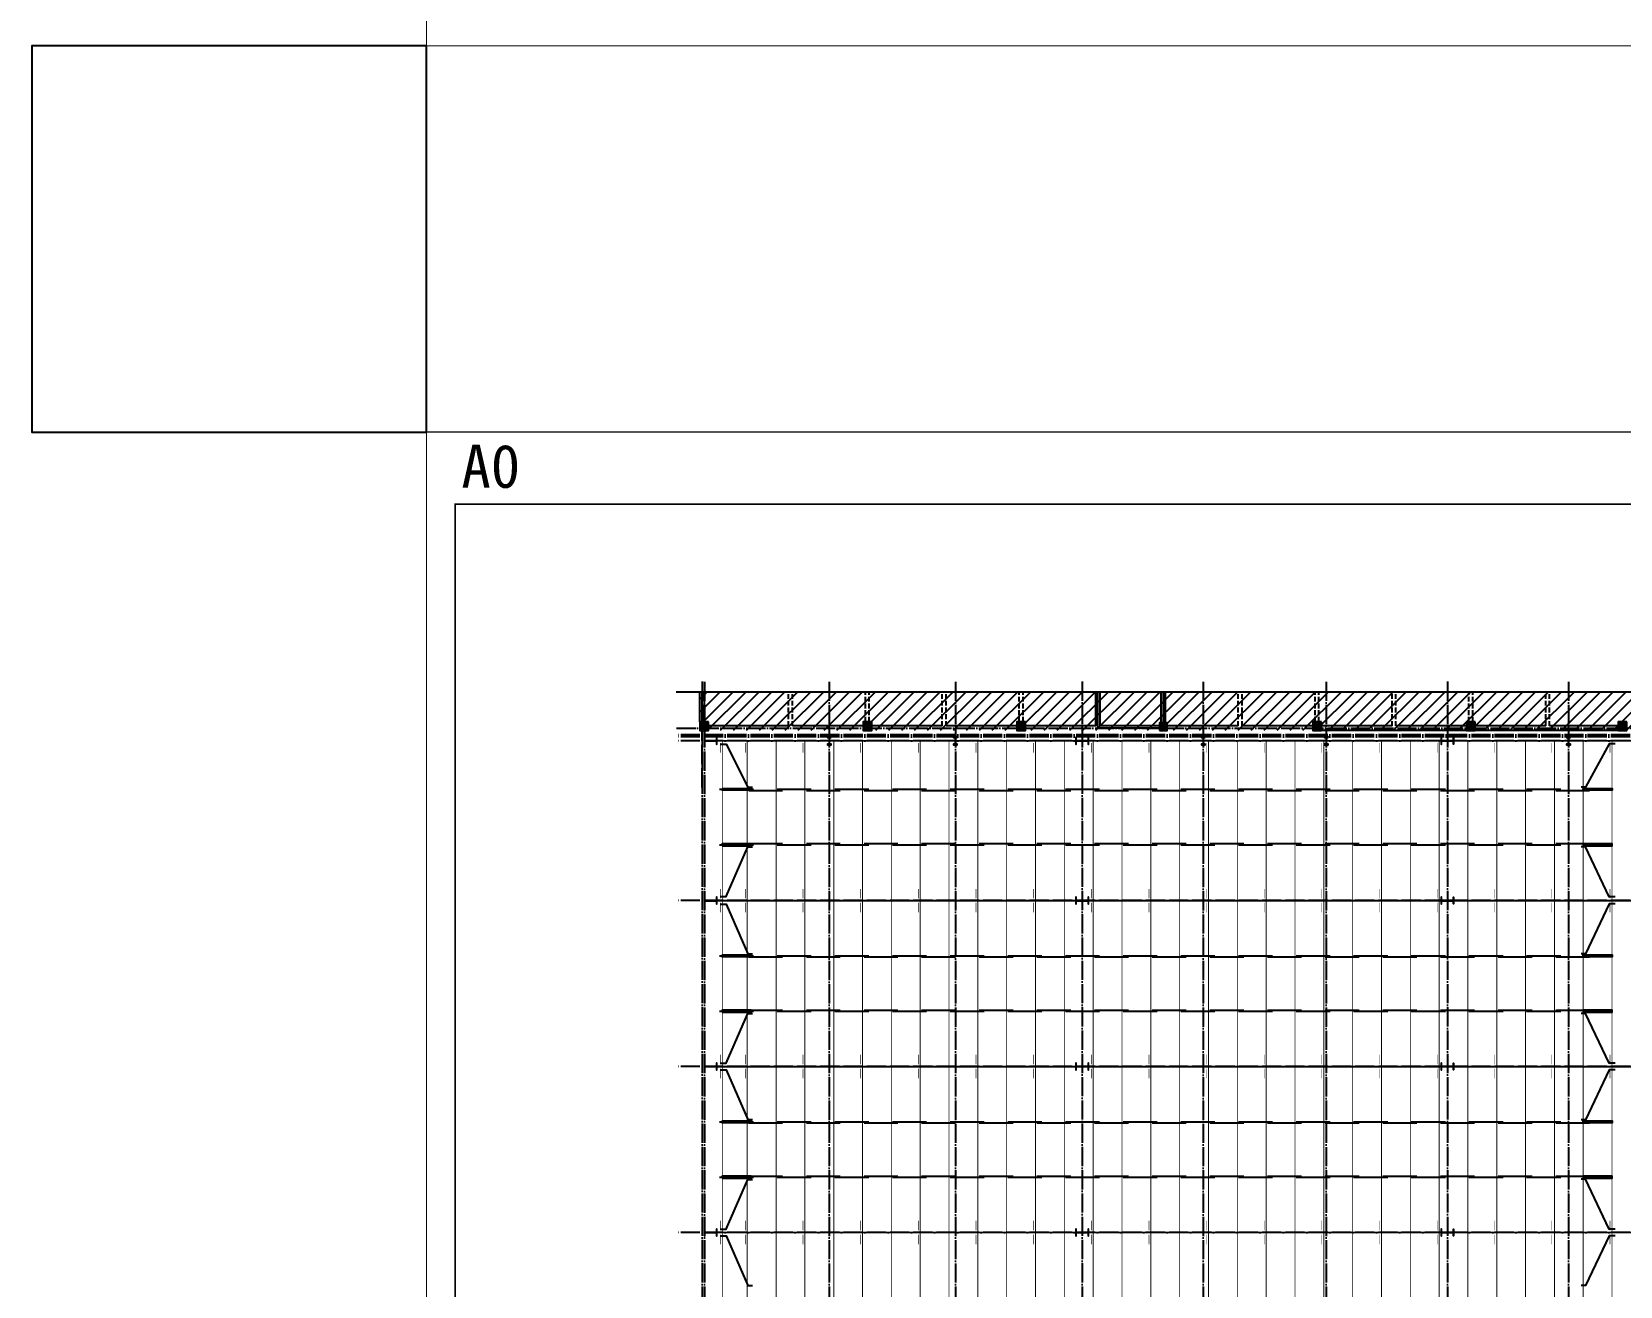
# Model space of a CAD drawing. Extents: x 447413 to 2975780, y -1432727 to 1301644.
# Drawn here: x 2233206 to 2315861, y -409442 to -344199 of the extents above; entities that cross this region are included whole.
import ezdxf

# ---------------------------------------------------------------- set-up
doc = ezdxf.new("R2010")
doc.units = 0
doc.header["$LTSCALE"] = 1000
doc.header["$MEASUREMENT"] = 0
doc.linetypes.add('DASH', pattern=[0.35, 0.25, -0.1])
doc.linetypes.add('DOTE', pattern=[2.42, 2, -0.2, 0.02, -0.2])
for name, color, linetype in [('3T_WOOD', 21, 'Continuous'), ('COLUMN', 9, 'Continuous'), ('DIM_SYMB', 3, 'Continuous'), ('DOTE', 1, 'Continuous'), ('LG', 200, 'Continuous'), ('PUB_HATCH', 8, 'Continuous'), ('X公厕', 21, 'Continuous'), ('图框', 253, 'Continuous'), ('柱子', 3, 'Continuous'), ('短柱', 106, 'Continuous')]:
    doc.layers.add(name, color=color, linetype=linetype)
for name, color, linetype, lineweight in [('WALL', 140, 'Continuous', 25), ('屋面隅撑', 10, 'Continuous', 30), ('檩条', 7, 'Continuous', 18), ('钢梁', 141, 'Continuous', 18)]:
    doc.layers.add(name, color=color, linetype=linetype, lineweight=lineweight)
doc.styles.add('黑体', font='simhei.ttf')

# ---------------------------------------------------------------- blocks, each defined once
blk = doc.blocks.new('A$C6B0021A6')
at = {"layer": '图框', "color": 2, "const_width": 40, "elevation": -84000}
blk.add_lwpolyline([(20, 84120), (118920, 84120), (118920, 20), (20, 20)], close=True, dxfattribs=at)
at = {"layer": '图框', "color": 153, "const_width": 58, "elevation": -84000}
blk.add_lwpolyline([(111420, 1020), (2520, 1020), (2520, 83120), (111420, 83120)], close=True, dxfattribs=at)
at = {"layer": '图框', "color": 2, "style": '黑体'}
blk.add_text('A0', height=1500, rotation=90, dxfattribs=at).set_placement((1953, 1232))
blk = doc.blocks.new('_FZH')
blk.add_lwpolyline([(-0.5, -0.5), (0.5, -0.5), (0.5, 0.5), (-0.5, 0.5)], close=True)
at = {"layer": 'PUB_HATCH'}
blk.add_solid([(-0.5, -0.5), (0.5, -0.5), (-0.5, 0.5), (0.5, 0.5)], dxfattribs=at)

msp = doc.modelspace()

# ---------------------------------------------------------------- hatches: boundary and pattern name
at = {"layer": 'PUB_HATCH'}
h = msp.add_hatch(dxfattribs=at)
h.set_pattern_fill('ANSI31', color=256, scale=300, style=0)
h.set_pattern_definition([(45, (2031895.8, -429763.64), (-336.7596, 336.7596), [])])
h.paths.add_polyline_path([(2363985.8, -378559), (2267966.1, -378559), (2267966.1, -380527.4), (2363985.8, -380527.4)])

# ---------------------------------------------------------------- linework, layer by layer
at = {"layer": '3T_WOOD', "linetype": 'DASH'}
for p, q in [((2272586.1, -380297.4, 126000), (2272586.1, -378529.1, 126000)), ((2272586.1, -378529.1, 126000), (2272786.1, -378529.1, 126000)), ((2272786.1, -380297.4, 126000), (2272786.1, -378529.1, 126000)), ((2276586.1, -380087.4, 126000), (2276586.1, -378529.1, 126000)), ((2276586.1, -378529.1, 126000), (2276786.1, -378529.1, 126000)), ((2276786.1, -380087.4, 126000), (2276786.1, -378529.1, 126000)), ((2280586.1, -380297.4, 126000), (2280586.1, -378529.1, 126000)), ((2280586.1, -378529.1, 126000), (2280786.1, -378529.1, 126000)), ((2280786.1, -380297.4, 126000), (2280786.1, -378529.1, 126000)), ((2284586.1, -380087.4, 126000), (2284586.1, -378529.1, 126000)), ((2284586.1, -378529.1, 126000), (2284786.1, -378529.1, 126000)), ((2284786.1, -380087.4, 126000), (2284786.1, -378529.1, 126000)), ((2295986.1, -380297.4, 126000), (2295986.1, -378529.1, 126000)), ((2295986.1, -378529.1, 126000), (2296186.1, -378529.1, 126000)), ((2296186.1, -380297.4, 126000), (2296186.1, -378529.1, 126000)), ((2299986.1, -380087.4, 126000), (2299986.1, -378529.1, 126000)), ((2299986.1, -378529.1, 126000), (2300186.1, -378529.1, 126000)), ((2300186.1, -380087.4, 126000), (2300186.1, -378529.1, 126000)), ((2303986.1, -380297.4, 126000), (2303986.1, -378529.1, 126000)), ((2303986.1, -378529.1, 126000), (2304186.1, -378529.1, 126000)), ((2304186.1, -380297.4, 126000), (2304186.1, -378529.1, 126000)), ((2307986.1, -380087.4, 126000), (2307986.1, -378529.1, 126000)), ((2307986.1, -378529.1, 126000), (2308186.1, -378529.1, 126000)), ((2308186.1, -380087.4, 126000), (2308186.1, -378529.1, 126000)), ((2311986.1, -380297.4, 126000), (2311986.1, -378529.1, 126000)), ((2311986.1, -378529.1, 126000), (2312186.1, -378529.1, 126000)), ((2312186.1, -380297.4, 126000), (2312186.1, -378529.1, 126000))]:
    msp.add_line(p, q, dxfattribs=at)
at = {"layer": 'DIM_SYMB', "elevation": 126000}
msp.add_lwpolyline([(2266739.9, -378529.1), (2316459.1, -378529.1), (2316573.7, -378214.1), (2316684.8, -378844.1), (2316796.6, -378529.1), (2366515.7, -378529.1)], dxfattribs=at)
at = {"layer": 'DOTE', "color": 8, "linetype": 'DOTE', "ltscale": 0.5}
for p, q in [((2268086.1, -377995.7, 126000), (2268086.1, -498983.1, 126000)), ((2268086.1, -380407.4, 126000), (2268086.1, -378559, 126000)), ((2287865.8, -377995.7, 126000), (2287865.8, -498983.1, 126000)), ((2306865.8, -377995.7, 126000), (2306865.8, -498983.1, 126000)), ((2367195, -380757.4, 126000), (2266776.3, -380757.4, 126000)), ((2367195, -381077.4, 126000), (2266776.3, -381077.4, 126000)), ((2367195, -389387.4, 126000), (2266776.3, -389387.4, 126000)), ((2367195, -398017.4, 126000), (2266776.3, -398017.4, 126000)), ((2367195, -406647.4, 126000), (2266776.3, -406647.4, 126000))]:
    msp.add_line(p, q, dxfattribs=at)
at = {"layer": 'DOTE', "linetype": 'DOTE', "ltscale": 0.5}
msp.add_line((2367195, -380877.4, 126000), (2266776.3, -380877.4, 126000), dxfattribs=at)
at = {"layer": 'DOTE', "color": 8, "linetype": 'DOTE', "ltscale": 0.5, "elevation": 126000}
for points in [[(2268086.1, -383498.7), (2268086.1, -378529.1)], [(2274706.1, -378003.3), (2274706.1, -498989.2)], [(2281266.1, -378003.3), (2281266.1, -498989.2)], [(2294166.1, -378003.3), (2294166.1, -498989.2)], [(2300566.1, -378003.3), (2300566.1, -498989.2)], [(2313166.1, -378003.3), (2313166.1, -498989.2)], [(2266754.5, -380417.4), (2366515.7, -380417.4)]]:
    msp.add_lwpolyline(points, dxfattribs=at)
at = {"layer": 'DOTE', "linetype": 'DOTE', "ltscale": 0.5, "elevation": 126000}
msp.add_lwpolyline([(2268206.1, -378003.3), (2268206.1, -498989.2)], dxfattribs=at)
at = {"layer": 'LG'}
for p, q in [((2268990.1, -383599.2, 126000), (2270764.2, -383599.2, 126000)), ((2270510.7, -383656.7, 126000), (2272270, -383656.7, 126000)), ((2271990.1, -383599.2, 126000), (2273764.2, -383599.2, 126000)), ((2273510.7, -383656.7, 126000), (2275270, -383656.7, 126000)), ((2274990.1, -383599.2, 126000), (2276764.2, -383599.2, 126000)), ((2276510.7, -383656.7, 126000), (2278270, -383656.7, 126000)), ((2277990.1, -383599.2, 126000), (2279764.2, -383599.2, 126000)), ((2279510.7, -383656.7, 126000), (2281270, -383656.7, 126000)), ((2280990.1, -383599.2, 126000), (2282764.2, -383599.2, 126000)), ((2282510.7, -383656.7, 126000), (2284270, -383656.7, 126000)), ((2283990.1, -383599.2, 126000), (2285764.2, -383599.2, 126000)), ((2285510.7, -383656.7, 126000), (2287270, -383656.7, 126000)), ((2286990.1, -383599.2, 126000), (2288764.2, -383599.2, 126000)), ((2288510.7, -383656.7, 126000), (2290270, -383656.7, 126000)), ((2289990.1, -383599.2, 126000), (2291764.2, -383599.2, 126000)), ((2291510.7, -383656.7, 126000), (2293270, -383656.7, 126000)), ((2292990.1, -383599.2, 126000), (2294764.2, -383599.2, 126000)), ((2294510.7, -383656.7, 126000), (2296270, -383656.7, 126000)), ((2295990.1, -383599.2, 126000), (2297764.2, -383599.2, 126000)), ((2297510.7, -383656.7, 126000), (2299270, -383656.7, 126000)), ((2298990.1, -383599.2, 126000), (2300764.2, -383599.2, 126000)), ((2300510.7, -383656.7, 126000), (2302270, -383656.7, 126000)), ((2301990.1, -383599.2, 126000), (2303764.2, -383599.2, 126000)), ((2303510.7, -383656.7, 126000), (2305270, -383656.7, 126000)), ((2304990.1, -383599.2, 126000), (2306764.2, -383599.2, 126000)), ((2306510.7, -383656.7, 126000), (2308270, -383656.7, 126000)), ((2307990.1, -383599.2, 126000), (2309764.2, -383599.2, 126000)), ((2309510.7, -383656.7, 126000), (2311270, -383656.7, 126000)), ((2310990.1, -383599.2, 126000), (2312764.2, -383599.2, 126000)), ((2312510.7, -383656.7, 126000), (2314270, -383656.7, 126000)), ((2313990.1, -383599.2, 126000), (2315436, -383599.2, 126000)), ((2268990.1, -386479.2, 126000), (2270764.2, -386479.2, 126000)), ((2270510.7, -386421.8, 126000), (2272270, -386421.8, 126000)), ((2271990.1, -386479.2, 126000), (2273764.2, -386479.2, 126000)), ((2273510.7, -386421.8, 126000), (2275270, -386421.8, 126000)), ((2274990.1, -386479.2, 126000), (2276764.2, -386479.2, 126000)), ((2276510.7, -386421.8, 126000), (2278270, -386421.8, 126000)), ((2277990.1, -386479.2, 126000), (2279764.2, -386479.2, 126000)), ((2279510.7, -386421.8, 126000), (2281270, -386421.8, 126000)), ((2280990.1, -386479.2, 126000), (2282764.2, -386479.2, 126000)), ((2282510.7, -386421.8, 126000), (2284270, -386421.8, 126000)), ((2283990.1, -386479.2, 126000), (2285764.2, -386479.2, 126000)), ((2285510.7, -386421.8, 126000), (2287270, -386421.8, 126000)), ((2286990.1, -386479.2, 126000), (2288764.2, -386479.2, 126000)), ((2288510.7, -386421.8, 126000), (2290270, -386421.8, 126000)), ((2289990.1, -386479.2, 126000), (2291764.2, -386479.2, 126000)), ((2291510.7, -386421.8, 126000), (2293270, -386421.8, 126000)), ((2292990.1, -386479.2, 126000), (2294764.2, -386479.2, 126000)), ((2294510.7, -386421.8, 126000), (2296270, -386421.8, 126000)), ((2295990.1, -386479.2, 126000), (2297764.2, -386479.2, 126000)), ((2297510.7, -386421.8, 126000), (2299270, -386421.8, 126000)), ((2298990.1, -386479.2, 126000), (2300764.2, -386479.2, 126000)), ((2300510.7, -386421.8, 126000), (2302270, -386421.8, 126000)), ((2301990.1, -386479.2, 126000), (2303764.2, -386479.2, 126000)), ((2303510.7, -386421.8, 126000), (2305270, -386421.8, 126000)), ((2304990.1, -386479.2, 126000), (2306764.2, -386479.2, 126000)), ((2306510.7, -386421.8, 126000), (2308270, -386421.8, 126000)), ((2307990.1, -386479.2, 126000), (2309764.2, -386479.2, 126000)), ((2309510.7, -386421.8, 126000), (2311270, -386421.8, 126000)), ((2310990.1, -386479.2, 126000), (2312764.2, -386479.2, 126000)), ((2312510.7, -386421.8, 126000), (2314270, -386421.8, 126000)), ((2313990.1, -386479.2, 126000), (2315436, -386479.2, 126000)), ((2268990.1, -392262.4, 126000), (2270764.2, -392262.4, 126000)), ((2270510.7, -392319.8, 126000), (2272270, -392319.8, 126000)), ((2271990.1, -392262.4, 126000), (2273764.2, -392262.4, 126000)), ((2273510.7, -392319.8, 126000), (2275270, -392319.8, 126000)), ((2274990.1, -392262.4, 126000), (2276764.2, -392262.4, 126000)), ((2276510.7, -392319.8, 126000), (2278270, -392319.8, 126000)), ((2277990.1, -392262.4, 126000), (2279764.2, -392262.4, 126000)), ((2279510.7, -392319.8, 126000), (2281270, -392319.8, 126000)), ((2280990.1, -392262.4, 126000), (2282764.2, -392262.4, 126000)), ((2282510.7, -392319.8, 126000), (2284270, -392319.8, 126000)), ((2283990.1, -392262.4, 126000), (2285764.2, -392262.4, 126000)), ((2285510.7, -392319.8, 126000), (2287270, -392319.8, 126000)), ((2286990.1, -392262.4, 126000), (2288764.2, -392262.4, 126000)), ((2288510.7, -392319.8, 126000), (2290270, -392319.8, 126000)), ((2289990.1, -392262.4, 126000), (2291764.2, -392262.4, 126000)), ((2291510.7, -392319.8, 126000), (2293270, -392319.8, 126000)), ((2292990.1, -392262.4, 126000), (2294764.2, -392262.4, 126000)), ((2294510.7, -392319.8, 126000), (2296270, -392319.8, 126000)), ((2295990.1, -392262.4, 126000), (2297764.2, -392262.4, 126000)), ((2297510.7, -392319.8, 126000), (2299270, -392319.8, 126000)), ((2298990.1, -392262.4, 126000), (2300764.2, -392262.4, 126000)), ((2300510.7, -392319.8, 126000), (2302270, -392319.8, 126000)), ((2301990.1, -392262.4, 126000), (2303764.2, -392262.4, 126000)), ((2303510.7, -392319.8, 126000), (2305270, -392319.8, 126000)), ((2304990.1, -392262.4, 126000), (2306764.2, -392262.4, 126000)), ((2306510.7, -392319.8, 126000), (2308270, -392319.8, 126000)), ((2307990.1, -392262.4, 126000), (2309764.2, -392262.4, 126000)), ((2309510.7, -392319.8, 126000), (2311270, -392319.8, 126000)), ((2310990.1, -392262.4, 126000), (2312764.2, -392262.4, 126000)), ((2312510.7, -392319.8, 126000), (2314270, -392319.8, 126000)), ((2313990.1, -392262.4, 126000), (2315436, -392262.4, 126000)), ((2270510.7, -395084.9, 126000), (2272270, -395084.9, 126000)), ((2273510.7, -395084.9, 126000), (2275270, -395084.9, 126000)), ((2276510.7, -395084.9, 126000), (2278270, -395084.9, 126000)), ((2279510.7, -395084.9, 126000), (2281270, -395084.9, 126000)), ((2282510.7, -395084.9, 126000), (2284270, -395084.9, 126000)), ((2285510.7, -395084.9, 126000), (2287270, -395084.9, 126000)), ((2288510.7, -395084.9, 126000), (2290270, -395084.9, 126000)), ((2291510.7, -395084.9, 126000), (2293270, -395084.9, 126000)), ((2294510.7, -395084.9, 126000), (2296270, -395084.9, 126000)), ((2297510.7, -395084.9, 126000), (2299270, -395084.9, 126000)), ((2300510.7, -395084.9, 126000), (2302270, -395084.9, 126000)), ((2303510.7, -395084.9, 126000), (2305270, -395084.9, 126000)), ((2306510.7, -395084.9, 126000), (2308270, -395084.9, 126000)), ((2309510.7, -395084.9, 126000), (2311270, -395084.9, 126000)), ((2312510.7, -395084.9, 126000), (2314270, -395084.9, 126000)), ((2268990.1, -395142.4, 126000), (2270764.2, -395142.4, 126000)), ((2271990.1, -395142.4, 126000), (2273764.2, -395142.4, 126000)), ((2274990.1, -395142.4, 126000), (2276764.2, -395142.4, 126000)), ((2277990.1, -395142.4, 126000), (2279764.2, -395142.4, 126000)), ((2280990.1, -395142.4, 126000), (2282764.2, -395142.4, 126000)), ((2283990.1, -395142.4, 126000), (2285764.2, -395142.4, 126000)), ((2286990.1, -395142.4, 126000), (2288764.2, -395142.4, 126000)), ((2289990.1, -395142.4, 126000), (2291764.2, -395142.4, 126000)), ((2292990.1, -395142.4, 126000), (2294764.2, -395142.4, 126000)), ((2295990.1, -395142.4, 126000), (2297764.2, -395142.4, 126000)), ((2298990.1, -395142.4, 126000), (2300764.2, -395142.4, 126000)), ((2301990.1, -395142.4, 126000), (2303764.2, -395142.4, 126000)), ((2304990.1, -395142.4, 126000), (2306764.2, -395142.4, 126000)), ((2307990.1, -395142.4, 126000), (2309764.2, -395142.4, 126000)), ((2310990.1, -395142.4, 126000), (2312764.2, -395142.4, 126000)), ((2313990.1, -395142.4, 126000), (2315436, -395142.4, 126000)), ((2268990.1, -400892.4, 126000), (2270764.2, -400892.4, 126000)), ((2270510.7, -400949.8, 126000), (2272270, -400949.8, 126000)), ((2271990.1, -400892.4, 126000), (2273764.2, -400892.4, 126000)), ((2273510.7, -400949.8, 126000), (2275270, -400949.8, 126000)), ((2274990.1, -400892.4, 126000), (2276764.2, -400892.4, 126000)), ((2276510.7, -400949.8, 126000), (2278270, -400949.8, 126000)), ((2277990.1, -400892.4, 126000), (2279764.2, -400892.4, 126000)), ((2279510.7, -400949.8, 126000), (2281270, -400949.8, 126000)), ((2280990.1, -400892.4, 126000), (2282764.2, -400892.4, 126000)), ((2282510.7, -400949.8, 126000), (2284270, -400949.8, 126000)), ((2283990.1, -400892.4, 126000), (2285764.2, -400892.4, 126000)), ((2285510.7, -400949.8, 126000), (2287270, -400949.8, 126000)), ((2286990.1, -400892.4, 126000), (2288764.2, -400892.4, 126000)), ((2288510.7, -400949.8, 126000), (2290270, -400949.8, 126000)), ((2289990.1, -400892.4, 126000), (2291764.2, -400892.4, 126000)), ((2291510.7, -400949.8, 126000), (2293270, -400949.8, 126000)), ((2292990.1, -400892.4, 126000), (2294764.2, -400892.4, 126000)), ((2294510.7, -400949.8, 126000), (2296270, -400949.8, 126000)), ((2295990.1, -400892.4, 126000), (2297764.2, -400892.4, 126000)), ((2297510.7, -400949.8, 126000), (2299270, -400949.8, 126000)), ((2298990.1, -400892.4, 126000), (2300764.2, -400892.4, 126000)), ((2300510.7, -400949.8, 126000), (2302270, -400949.8, 126000)), ((2301990.1, -400892.4, 126000), (2303764.2, -400892.4, 126000)), ((2303510.7, -400949.8, 126000), (2305270, -400949.8, 126000)), ((2304990.1, -400892.4, 126000), (2306764.2, -400892.4, 126000)), ((2306510.7, -400949.8, 126000), (2308270, -400949.8, 126000)), ((2307990.1, -400892.4, 126000), (2309764.2, -400892.4, 126000)), ((2309510.7, -400949.8, 126000), (2311270, -400949.8, 126000)), ((2310990.1, -400892.4, 126000), (2312764.2, -400892.4, 126000)), ((2312510.7, -400949.8, 126000), (2314270, -400949.8, 126000)), ((2313990.1, -400892.4, 126000), (2315436, -400892.4, 126000)), ((2268990.1, -403772.4, 126000), (2270764.2, -403772.4, 126000)), ((2270510.7, -403714.9, 126000), (2272270, -403714.9, 126000)), ((2271990.1, -403772.4, 126000), (2273764.2, -403772.4, 126000)), ((2273510.7, -403714.9, 126000), (2275270, -403714.9, 126000)), ((2274990.1, -403772.4, 126000), (2276764.2, -403772.4, 126000)), ((2276510.7, -403714.9, 126000), (2278270, -403714.9, 126000)), ((2277990.1, -403772.4, 126000), (2279764.2, -403772.4, 126000)), ((2279510.7, -403714.9, 126000), (2281270, -403714.9, 126000)), ((2280990.1, -403772.4, 126000), (2282764.2, -403772.4, 126000)), ((2282510.7, -403714.9, 126000), (2284270, -403714.9, 126000)), ((2283990.1, -403772.4, 126000), (2285764.2, -403772.4, 126000)), ((2285510.7, -403714.9, 126000), (2287270, -403714.9, 126000)), ((2286990.1, -403772.4, 126000), (2288764.2, -403772.4, 126000)), ((2288510.7, -403714.9, 126000), (2290270, -403714.9, 126000)), ((2289990.1, -403772.4, 126000), (2291764.2, -403772.4, 126000)), ((2291510.7, -403714.9, 126000), (2293270, -403714.9, 126000)), ((2292990.1, -403772.4, 126000), (2294764.2, -403772.4, 126000)), ((2294510.7, -403714.9, 126000), (2296270, -403714.9, 126000)), ((2295990.1, -403772.4, 126000), (2297764.2, -403772.4, 126000)), ((2297510.7, -403714.9, 126000), (2299270, -403714.9, 126000)), ((2298990.1, -403772.4, 126000), (2300764.2, -403772.4, 126000)), ((2300510.7, -403714.9, 126000), (2302270, -403714.9, 126000)), ((2301990.1, -403772.4, 126000), (2303764.2, -403772.4, 126000)), ((2303510.7, -403714.9, 126000), (2305270, -403714.9, 126000)), ((2304990.1, -403772.4, 126000), (2306764.2, -403772.4, 126000)), ((2306510.7, -403714.9, 126000), (2308270, -403714.9, 126000)), ((2307990.1, -403772.4, 126000), (2309764.2, -403772.4, 126000)), ((2309510.7, -403714.9, 126000), (2311270, -403714.9, 126000)), ((2310990.1, -403772.4, 126000), (2312764.2, -403772.4, 126000)), ((2312510.7, -403714.9, 126000), (2314270, -403714.9, 126000)), ((2313990.1, -403772.4, 126000), (2315436, -403772.4, 126000))]:
    msp.add_line(p, q, dxfattribs=at)
at = {"layer": 'LG', "elevation": 126000}
for points in [[(2269028.5, -381245.4), (2269344.5, -381245.4), (2270462.5, -383485.9), (2270715.4, -383485.9)], [(2315597.2, -381239.6), (2315281.2, -381239.6), (2314052.4, -383490.7), (2313830.2, -383490.7)], [(2269028.5, -389178), (2269344.5, -389178), (2270462.5, -386592.6), (2270715.4, -386592.6)], [(2315597.2, -389183.8), (2315281.2, -389183.8), (2314052.4, -386587.7), (2313830.2, -386587.7)], [(2269028.5, -389563.6), (2269344.5, -389563.6), (2270462.5, -392149), (2270715.4, -392149)], [(2315597.2, -389557.8), (2315281.2, -389557.8), (2314052.4, -392153.9), (2313830.2, -392153.9)], [(2269028.5, -397841.1), (2269344.5, -397841.1), (2270462.5, -395255.7), (2270715.4, -395255.7)], [(2315597.2, -397846.9), (2315281.2, -397846.9), (2314052.4, -395250.8), (2313830.2, -395250.8)], [(2269028.5, -398193.6), (2269344.5, -398193.6), (2270462.5, -400779), (2270715.4, -400779)], [(2315597.2, -398187.8), (2315281.2, -398187.8), (2314052.4, -400783.9), (2313830.2, -400783.9)], [(2269028.5, -406471.1), (2269344.5, -406471.1), (2270462.5, -403885.7), (2270715.4, -403885.7)], [(2315597.2, -406476.9), (2315281.2, -406476.9), (2314052.4, -403880.8), (2313830.2, -403880.8)], [(2269028.5, -406823.6), (2269344.5, -406823.6), (2270462.5, -409409), (2270715.4, -409409)], [(2315597.2, -406817.8), (2315281.2, -406817.8), (2314052.4, -409413.9), (2313830.2, -409413.9)]]:
    msp.add_lwpolyline(points, dxfattribs=at)
at = {"layer": 'LG', "color": 7, "elevation": 126000}
for points in [[(2269136, -383548.1), (2270636, -383548.1), (2270636, -383650.3), (2269136, -383650.3)], [(2313936, -383547.9), (2315436, -383547.9), (2315436, -383650.2), (2313936, -383650.2)], [(2269136, -386530.3), (2270636, -386530.3), (2270636, -386428.1), (2269136, -386428.1)], [(2313936, -386530.5), (2315436, -386530.5), (2315436, -386428.3), (2313936, -386428.3)], [(2269136, -392211.2), (2270636, -392211.2), (2270636, -392313.5), (2269136, -392313.5)], [(2313936, -392211.1), (2315436, -392211.1), (2315436, -392313.3), (2313936, -392313.3)], [(2269136, -395193.5), (2270636, -395193.5), (2270636, -395091.2), (2269136, -395091.2)], [(2313936, -395193.6), (2315436, -395193.6), (2315436, -395091.4), (2313936, -395091.4)], [(2269136, -400841.2), (2270636, -400841.2), (2270636, -400943.5), (2269136, -400943.5)], [(2313936, -400841.1), (2315436, -400841.1), (2315436, -400943.3), (2313936, -400943.3)], [(2269136, -403823.5), (2270636, -403823.5), (2270636, -403721.2), (2269136, -403721.2)], [(2313936, -403823.6), (2315436, -403823.6), (2315436, -403721.4), (2313936, -403721.4)]]:
    msp.add_lwpolyline(points, close=True, dxfattribs=at)
at = {"layer": 'WALL'}
for p, q in [((2267966.1, -380087.4, 126000), (2267966.1, -378529.1, 126000)), ((2267966.1, -378529.1, 126000), (2268206.1, -378529.1, 126000)), ((2268206.1, -380087.4, 126000), (2268206.1, -378529.1, 126000)), ((2288566.1, -380297.4, 126000), (2288566.1, -378529.1, 126000)), ((2288566.1, -378529.1, 126000), (2288806.1, -378529.1, 126000)), ((2288806.1, -380297.4, 126000), (2288806.1, -378529.1, 126000)), ((2291966.1, -380137.4, 126000), (2291966.1, -378529.1, 126000)), ((2291966.1, -378529.1, 126000), (2292206.1, -378529.1, 126000)), ((2292206.1, -380137.4, 126000), (2292206.1, -378529.1, 126000)), ((2272586.1, -380297.4, 126000), (2268416.1, -380297.4, 126000)), ((2276461.1, -380297.4, 126000), (2272786.1, -380297.4, 126000)), ((2280586.1, -380297.4, 126000), (2276911.1, -380297.4, 126000)), ((2284461.1, -380297.4, 126000), (2280786.1, -380297.4, 126000)), ((2288566.1, -380297.4, 126000), (2284911.1, -380297.4, 126000)), ((2291886, -380297.4, 126000), (2288806.1, -380297.4, 126000)), ((2295986.1, -380297.4, 126000), (2292286, -380297.4, 126000)), ((2299861.1, -380297.4, 126000), (2296186.1, -380297.4, 126000)), ((2303986.1, -380297.4, 126000), (2300311.1, -380297.4, 126000)), ((2304086.1, -380537.4, 126000), (2300311.1, -380537.4, 126000)), ((2307861.1, -380537.4, 126000), (2304086.1, -380537.4, 126000)), ((2307861.1, -380297.4, 126000), (2304186.1, -380297.4, 126000)), ((2311986.1, -380297.4, 126000), (2308311.1, -380297.4, 126000)), ((2312086.1, -380537.4, 126000), (2308311.1, -380537.4, 126000)), ((2315756.1, -380537.4, 126000), (2312086.1, -380537.4, 126000)), ((2315756.1, -380297.4, 126000), (2312186.1, -380297.4, 126000))]:
    msp.add_line(p, q, dxfattribs=at)
at = {"layer": 'X公厕', "ltscale": 5, "elevation": 126000}
msp.add_lwpolyline([(2292086.1, -378529.1), (2292086.1, -380417.4), (2288686.1, -380417.4), (2288686.1, -378529.1)], dxfattribs=at)
at = {"layer": '屋面隅撑', "const_width": 30, "elevation": 126000}
for points in [[(2269034.6, -381189), (2269034.6, -381689)], [(2270334.6, -381189), (2270334.6, -381689)], [(2273334.6, -381189), (2273334.6, -381689)], [(2276334.6, -381189), (2276334.6, -381689)], [(2279334.6, -381189), (2279334.6, -381689)], [(2282334.6, -381189), (2282334.6, -381689)], [(2285334.6, -381189), (2285334.6, -381689)], [(2288334.6, -381189), (2288334.6, -381689)], [(2291334.6, -381189), (2291334.6, -381689)], [(2294334.6, -381189), (2294334.6, -381689)], [(2297334.6, -381189), (2297334.6, -381689)], [(2300334.6, -381189), (2300334.6, -381689)], [(2303334.6, -381189), (2303334.6, -381689)], [(2306334.6, -381189), (2306334.6, -381689)], [(2309334.6, -381189), (2309334.6, -381689)], [(2312304.3, -381189), (2312304.3, -381689)], [(2315334.6, -381189), (2315334.6, -381689)], [(2269034.6, -389275.7), (2269034.6, -388775.7)], [(2270334.6, -389275.7), (2270334.6, -388775.7)], [(2273334.6, -389275.7), (2273334.6, -388775.7)], [(2276334.6, -389275.7), (2276334.6, -388775.7)], [(2279334.6, -389275.7), (2279334.6, -388775.7)], [(2282334.6, -389275.7), (2282334.6, -388775.7)], [(2285334.6, -389275.7), (2285334.6, -388775.7)], [(2288334.6, -389275.7), (2288334.6, -388775.7)], [(2291334.6, -389275.7), (2291334.6, -388775.7)], [(2294334.6, -389275.7), (2294334.6, -388775.7)], [(2297334.6, -389275.7), (2297334.6, -388775.7)], [(2300334.6, -389275.7), (2300334.6, -388775.7)], [(2303334.6, -389275.7), (2303334.6, -388775.7)], [(2306334.6, -389275.7), (2306334.6, -388775.7)], [(2309334.6, -389275.7), (2309334.6, -388775.7)], [(2312304.3, -389275.7), (2312304.3, -388775.7)], [(2315334.6, -389275.7), (2315334.6, -388775.7)], [(2269034.6, -389499), (2269034.6, -389999)], [(2270334.6, -389499), (2270334.6, -389999)], [(2273334.6, -389499), (2273334.6, -389999)], [(2276334.6, -389499), (2276334.6, -389999)], [(2279334.6, -389499), (2279334.6, -389999)], [(2282334.6, -389499), (2282334.6, -389999)], [(2285334.6, -389499), (2285334.6, -389999)], [(2288334.6, -389499), (2288334.6, -389999)], [(2291334.6, -389499), (2291334.6, -389999)], [(2294334.6, -389499), (2294334.6, -389999)], [(2297334.6, -389499), (2297334.6, -389999)], [(2300334.6, -389499), (2300334.6, -389999)], [(2303334.6, -389499), (2303334.6, -389999)], [(2306334.6, -389499), (2306334.6, -389999)], [(2309334.6, -389499), (2309334.6, -389999)], [(2312304.3, -389499), (2312304.3, -389999)], [(2315334.6, -389499), (2315334.6, -389999)], [(2269034.6, -397905.7), (2269034.6, -397405.7)], [(2270334.6, -397905.7), (2270334.6, -397405.7)], [(2273334.6, -397905.7), (2273334.6, -397405.7)], [(2276334.6, -397905.7), (2276334.6, -397405.7)], [(2279334.6, -397905.7), (2279334.6, -397405.7)], [(2282334.6, -397905.7), (2282334.6, -397405.7)], [(2285334.6, -397905.7), (2285334.6, -397405.7)], [(2288334.6, -397905.7), (2288334.6, -397405.7)], [(2291334.6, -397905.7), (2291334.6, -397405.7)], [(2294334.6, -397905.7), (2294334.6, -397405.7)], [(2297334.6, -397905.7), (2297334.6, -397405.7)], [(2300334.6, -397905.7), (2300334.6, -397405.7)], [(2303334.6, -397905.7), (2303334.6, -397405.7)], [(2306334.6, -397905.7), (2306334.6, -397405.7)], [(2309334.6, -397905.7), (2309334.6, -397405.7)], [(2312304.3, -397905.7), (2312304.3, -397405.7)], [(2315334.6, -397905.7), (2315334.6, -397405.7)], [(2269034.6, -398129), (2269034.6, -398629)], [(2270334.6, -398129), (2270334.6, -398629)], [(2273334.6, -398129), (2273334.6, -398629)], [(2276334.6, -398129), (2276334.6, -398629)], [(2279334.6, -398129), (2279334.6, -398629)], [(2282334.6, -398129), (2282334.6, -398629)], [(2285334.6, -398129), (2285334.6, -398629)], [(2288334.6, -398129), (2288334.6, -398629)], [(2291334.6, -398129), (2291334.6, -398629)], [(2294334.6, -398129), (2294334.6, -398629)], [(2297334.6, -398129), (2297334.6, -398629)], [(2300334.6, -398129), (2300334.6, -398629)], [(2303334.6, -398129), (2303334.6, -398629)], [(2306334.6, -398129), (2306334.6, -398629)], [(2309334.6, -398129), (2309334.6, -398629)], [(2312304.3, -398129), (2312304.3, -398629)], [(2315334.6, -398129), (2315334.6, -398629)], [(2269034.6, -406535.7), (2269034.6, -406035.7)], [(2270334.6, -406535.7), (2270334.6, -406035.7)], [(2273334.6, -406535.7), (2273334.6, -406035.7)], [(2276334.6, -406535.7), (2276334.6, -406035.7)], [(2279334.6, -406535.7), (2279334.6, -406035.7)], [(2282334.6, -406535.7), (2282334.6, -406035.7)], [(2285334.6, -406535.7), (2285334.6, -406035.7)], [(2288334.6, -406535.7), (2288334.6, -406035.7)], [(2291334.6, -406535.7), (2291334.6, -406035.7)], [(2294334.6, -406535.7), (2294334.6, -406035.7)], [(2297334.6, -406535.7), (2297334.6, -406035.7)], [(2300334.6, -406535.7), (2300334.6, -406035.7)], [(2303334.6, -406535.7), (2303334.6, -406035.7)], [(2306334.6, -406535.7), (2306334.6, -406035.7)], [(2309334.6, -406535.7), (2309334.6, -406035.7)], [(2312304.3, -406535.7), (2312304.3, -406035.7)], [(2315334.6, -406535.7), (2315334.6, -406035.7)], [(2269034.6, -406759), (2269034.6, -407259)], [(2270334.6, -406759), (2270334.6, -407259)], [(2273334.6, -406759), (2273334.6, -407259)], [(2276334.6, -406759), (2276334.6, -407259)], [(2279334.6, -406759), (2279334.6, -407259)], [(2282334.6, -406759), (2282334.6, -407259)], [(2285334.6, -406759), (2285334.6, -407259)], [(2288334.6, -406759), (2288334.6, -407259)], [(2291334.6, -406759), (2291334.6, -407259)], [(2294334.6, -406759), (2294334.6, -407259)], [(2297334.6, -406759), (2297334.6, -407259)], [(2300334.6, -406759), (2300334.6, -407259)], [(2303334.6, -406759), (2303334.6, -407259)], [(2306334.6, -406759), (2306334.6, -407259)], [(2309334.6, -406759), (2309334.6, -407259)], [(2312304.3, -406759), (2312304.3, -407259)], [(2315334.6, -406759), (2315334.6, -407259)]]:
    msp.add_lwpolyline(points, dxfattribs=at)
at = {"layer": '柱子', "color": 6, "ltscale": 100, "elevation": 126000}
for points in [[(2268842.1, -381073.4), (2268220.1, -381073.4), (2268220.1, -380902.4), (2268206.1, -380902.4), (2268206.1, -381252.4), (2268220.1, -381252.4), (2268220.1, -381081.4), (2268842.1, -381081.4), (2268842.1, -381252.4), (2268856.1, -381252.4), (2268856.1, -380902.4), (2268842.1, -380902.4)], [(2288176.8, -381073.4), (2287554.8, -381073.4), (2287554.8, -380902.4), (2287540.8, -380902.4), (2287540.8, -381252.4), (2287554.8, -381252.4), (2287554.8, -381081.4), (2288176.8, -381081.4), (2288176.8, -381252.4), (2288190.8, -381252.4), (2288190.8, -380902.4), (2288176.8, -380902.4)], [(2307176.8, -381073.4), (2306554.8, -381073.4), (2306554.8, -380902.4), (2306540.8, -380902.4), (2306540.8, -381252.4), (2306554.8, -381252.4), (2306554.8, -381081.4), (2307176.8, -381081.4), (2307176.8, -381252.4), (2307190.8, -381252.4), (2307190.8, -380902.4), (2307176.8, -380902.4)], [(2268842.1, -389383.4), (2268220.1, -389383.4), (2268220.1, -389212.4), (2268206.1, -389212.4), (2268206.1, -389562.4), (2268220.1, -389562.4), (2268220.1, -389391.4), (2268842.1, -389391.4), (2268842.1, -389562.4), (2268856.1, -389562.4), (2268856.1, -389212.4), (2268842.1, -389212.4)], [(2288176.8, -389383.4), (2287554.8, -389383.4), (2287554.8, -389212.4), (2287540.8, -389212.4), (2287540.8, -389562.4), (2287554.8, -389562.4), (2287554.8, -389391.4), (2288176.8, -389391.4), (2288176.8, -389562.4), (2288190.8, -389562.4), (2288190.8, -389212.4), (2288176.8, -389212.4)], [(2307176.8, -389383.4), (2306554.8, -389383.4), (2306554.8, -389212.4), (2306540.8, -389212.4), (2306540.8, -389562.4), (2306554.8, -389562.4), (2306554.8, -389391.4), (2307176.8, -389391.4), (2307176.8, -389562.4), (2307190.8, -389562.4), (2307190.8, -389212.4), (2307176.8, -389212.4)], [(2268842.1, -398013.4), (2268220.1, -398013.4), (2268220.1, -397842.4), (2268206.1, -397842.4), (2268206.1, -398192.4), (2268220.1, -398192.4), (2268220.1, -398021.4), (2268842.1, -398021.4), (2268842.1, -398192.4), (2268856.1, -398192.4), (2268856.1, -397842.4), (2268842.1, -397842.4)], [(2288176.8, -398013.4), (2287554.8, -398013.4), (2287554.8, -397842.4), (2287540.8, -397842.4), (2287540.8, -398192.4), (2287554.8, -398192.4), (2287554.8, -398021.4), (2288176.8, -398021.4), (2288176.8, -398192.4), (2288190.8, -398192.4), (2288190.8, -397842.4), (2288176.8, -397842.4)], [(2307176.8, -398013.4), (2306554.8, -398013.4), (2306554.8, -397842.4), (2306540.8, -397842.4), (2306540.8, -398192.4), (2306554.8, -398192.4), (2306554.8, -398021.4), (2307176.8, -398021.4), (2307176.8, -398192.4), (2307190.8, -398192.4), (2307190.8, -397842.4), (2307176.8, -397842.4)], [(2268842.1, -406643.4), (2268220.1, -406643.4), (2268220.1, -406472.4), (2268206.1, -406472.4), (2268206.1, -406822.4), (2268220.1, -406822.4), (2268220.1, -406651.4), (2268842.1, -406651.4), (2268842.1, -406822.4), (2268856.1, -406822.4), (2268856.1, -406472.4), (2268842.1, -406472.4)], [(2288176.8, -406643.4), (2287554.8, -406643.4), (2287554.8, -406472.4), (2287540.8, -406472.4), (2287540.8, -406822.4), (2287554.8, -406822.4), (2287554.8, -406651.4), (2288176.8, -406651.4), (2288176.8, -406822.4), (2288190.8, -406822.4), (2288190.8, -406472.4), (2288176.8, -406472.4)], [(2307176.8, -406643.4), (2306554.8, -406643.4), (2306554.8, -406472.4), (2306540.8, -406472.4), (2306540.8, -406822.4), (2306554.8, -406822.4), (2306554.8, -406651.4), (2307176.8, -406651.4), (2307176.8, -406822.4), (2307190.8, -406822.4), (2307190.8, -406472.4), (2307176.8, -406472.4)]]:
    msp.add_lwpolyline(points, close=True, dxfattribs=at)
for points in [[(2274806.1, -380898.4), (2274806.1, -380877.4), (2274606.1, -380877.4), (2274606.1, -380898.4), (2274686.6, -380898.4, -0.4142136), (2274699.6, -380911.4), (2274699.6, -381243.4, -0.4142136), (2274686.6, -381256.4), (2274606.1, -381256.4), (2274606.1, -381277.4), (2274806.1, -381277.4), (2274806.1, -381256.4), (2274725.6, -381256.4, -0.4142136), (2274712.6, -381243.4), (2274712.6, -380911.4, -0.4142136), (2274725.6, -380898.4)], [(2281366.1, -380898.4), (2281366.1, -380877.4), (2281166.1, -380877.4), (2281166.1, -380898.4), (2281246.6, -380898.4, -0.4142136), (2281259.6, -380911.4), (2281259.6, -381243.4, -0.4142136), (2281246.6, -381256.4), (2281166.1, -381256.4), (2281166.1, -381277.4), (2281366.1, -381277.4), (2281366.1, -381256.4), (2281285.6, -381256.4, -0.4142136), (2281272.6, -381243.4), (2281272.6, -380911.4, -0.4142136), (2281285.6, -380898.4)], [(2294266.1, -380898.4), (2294266.1, -380877.4), (2294066.1, -380877.4), (2294066.1, -380898.4), (2294146.6, -380898.4, -0.4142136), (2294159.6, -380911.4), (2294159.6, -381243.4, -0.4142136), (2294146.6, -381256.4), (2294066.1, -381256.4), (2294066.1, -381277.4), (2294266.1, -381277.4), (2294266.1, -381256.4), (2294185.6, -381256.4, -0.4142136), (2294172.6, -381243.4), (2294172.6, -380911.4, -0.4142136), (2294185.6, -380898.4)], [(2300666.1, -380898.4), (2300666.1, -380877.4), (2300466.1, -380877.4), (2300466.1, -380898.4), (2300546.6, -380898.4, -0.4142136), (2300559.6, -380911.4), (2300559.6, -381243.4, -0.4142136), (2300546.6, -381256.4), (2300466.1, -381256.4), (2300466.1, -381277.4), (2300666.1, -381277.4), (2300666.1, -381256.4), (2300585.6, -381256.4, -0.4142136), (2300572.6, -381243.4), (2300572.6, -380911.4, -0.4142136), (2300585.6, -380898.4)], [(2313266.1, -380898.4), (2313266.1, -380877.4), (2313066.1, -380877.4), (2313066.1, -380898.4), (2313146.6, -380898.4, -0.4142136), (2313159.6, -380911.4), (2313159.6, -381243.4, -0.4142136), (2313146.6, -381256.4), (2313066.1, -381256.4), (2313066.1, -381277.4), (2313266.1, -381277.4), (2313266.1, -381256.4), (2313185.6, -381256.4, -0.4142136), (2313172.6, -381243.4), (2313172.6, -380911.4, -0.4142136), (2313185.6, -380898.4)]]:
    msp.add_lwpolyline(points, format="xyb", close=True, dxfattribs=at)
at = {"layer": '檩条', "color": 2, "const_width": 45, "elevation": 126000}
for points in [[(2269136, -381077.4), (2269136, -495996.5)], [(2270436, -381077.4), (2270436, -495996.5)], [(2271936, -381077.4), (2271936, -495996.5)], [(2273436, -381077.4), (2273436, -495996.5)], [(2274936, -381077.4), (2274936, -495996.5)], [(2276436, -381077.4), (2276436, -495996.5)], [(2277936, -381077.4), (2277936, -495996.5)], [(2279436, -381077.4), (2279436, -495996.5)], [(2280936, -381077.4), (2280936, -495996.5)], [(2282436, -381077.4), (2282436, -495996.5)], [(2283936, -381077.4), (2283936, -495996.5)], [(2285436, -381077.4), (2285436, -495996.5)], [(2286936, -381077.4), (2286936, -495996.5)], [(2288436, -381077.4), (2288436, -495996.5)], [(2289936, -381077.4), (2289936, -495996.5)], [(2291436, -381077.4), (2291436, -495996.5)], [(2292936, -381077.4), (2292936, -495996.5)], [(2294436, -381077.4), (2294436, -495996.5)], [(2295936, -381077.4), (2295936, -495996.5)], [(2297436, -381077.4), (2297436, -495996.5)], [(2298936, -381077.4), (2298936, -495996.5)], [(2300436, -381077.4), (2300436, -495996.5)], [(2301936, -381077.4), (2301936, -495996.5)], [(2303436, -381077.4), (2303436, -495996.5)], [(2304936, -381077.4), (2304936, -495996.5)], [(2306436, -381077.4), (2306436, -495996.5)], [(2307936, -381077.4), (2307936, -495996.5)], [(2309436, -381077.4), (2309436, -495996.5)], [(2310936, -381077.4), (2310936, -495996.5)], [(2312436, -381077.4), (2312436, -495996.5)], [(2313936, -381077.4), (2313936, -495996.5)], [(2315436, -381077.4), (2315436, -495996.5)]]:
    msp.add_lwpolyline(points, dxfattribs=at)
at = {"layer": '短柱'}
msp.add_lwpolyline([(2253742, -344927.5), (2233205.6, -344927.5), (2233205.6, -365016.5), (2253742, -365016.5)], close=True, dxfattribs=at)
at = {"layer": '钢梁', "lineweight": 35, "const_width": 100, "elevation": 126000}
for points in [[(2268856.1, -381077.4), (2363095.8, -381077.4)], [(2268856.1, -389387.4), (2363095.8, -389387.4)], [(2268856.1, -398017.4), (2363095.8, -398017.4)], [(2268856.1, -406647.4), (2363095.8, -406647.4)]]:
    msp.add_lwpolyline(points, dxfattribs=at)

# ---------------------------------------------------------------- block references
at = {"xscale": 1.5, "yscale": 1.5, "zscale": 1.5, "rotation": 270}
for p in [(2253712, -166547.5, 126000), (2253712, -364986.5, 126000)]:
    msp.add_blockref('A$C6B0021A6', p, dxfattribs=at)
at = {"layer": 'COLUMN', "xscale": 450, "yscale": 450, "zscale": 450, "rotation": 180}
for p in [(2268191.1, -380312.4, 126000), (2276686.1, -380312.4, 126000), (2284686.1, -380312.4, 126000), (2300086.1, -380312.4, 126000), (2308086.1, -380312.4, 126000), (2315981.1, -380312.4, 126000)]:
    msp.add_blockref('_FZH', p, dxfattribs=at)
at = {"layer": 'COLUMN', "xscale": 400, "yscale": 400, "zscale": 400}
msp.add_blockref('_FZH', (2292086, -380337.4, 126000), dxfattribs=at)

doc.saveas('drawing.dxf')
